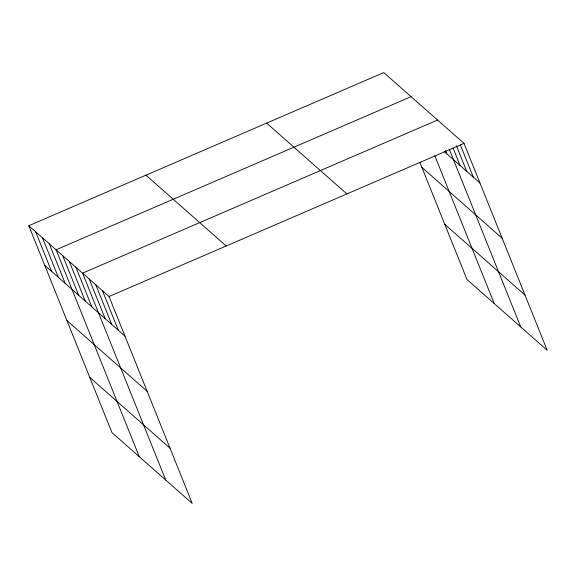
<?xml version="1.0" encoding="UTF-8"?>
<svg xmlns="http://www.w3.org/2000/svg" width="576" height="576" viewBox="0 0 576 576"><rect width="100%" height="100%" fill="white"/><g stroke="black" fill="none" stroke-linecap="round" stroke-linejoin="round"><path stroke-width="0.86" d="M28.8 225.713L109.058 296.525L192.226 503.417L111.967 432.605L28.8 225.713L383.774 72.583L464.033 143.395L547.2 350.287L466.942 279.475L419.933 162.526M411.062 96.66L56.088 249.79L139.255 456.682M437.544 120.031L82.57 273.154L165.744 480.053M109.058 296.525L464.033 143.395M444.197 151.466L479.952 183.01M421.891 167.4L502.142 238.212M444.751 224.273L525.01 295.092M266.63 123.113L346.889 193.932M145.944 175.176L226.195 245.995M44.726 265.327L124.985 336.139M66.917 320.53L147.175 391.342M89.777 377.402L170.035 448.214M460.397 144.986L473.335 177.17M456.43 145.742L466.711 171.331M453.125 148.154L460.094 165.485M449.489 149.738L520.718 326.923M445.522 150.502L446.846 153.799M434.815 155.758L494.23 303.552M102.434 290.686L118.361 330.3M95.818 284.839L111.744 324.454M89.194 279L105.12 318.614M75.953 267.314L91.879 306.929M69.329 261.468L85.255 301.09M62.712 255.629L78.631 295.243M49.262 243.77L65.189 283.385M42.444 237.751L58.37 277.366M35.618 231.732L51.545 271.346"/></g></svg>
